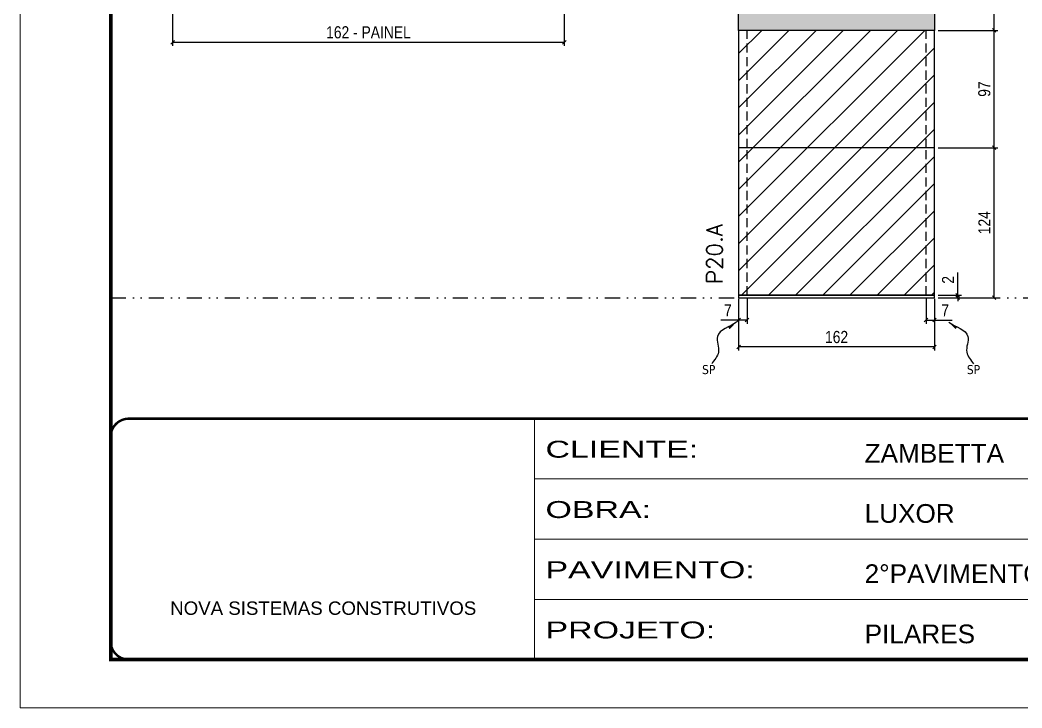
# Model space of a CAD drawing. Extents: x 14400 to 24104, y -21631 to 6985.
# Drawn here: x 16012 to 16841, y -957 to -388 of the extents above; entities that cross this region are included whole.
import ezdxf

# ---------------------------------------------------------------- set-up
doc = ezdxf.new("R2010")
doc.units = 0
for name, pattern in [('CONTINUO', [0]), ('DASHED', [0.75, 0.5, -0.25]), ('DIVIDE2', [0.625, 0.25, -0.125, 0, -0.125, 0, -0.125]), ('HIDDEN', [0.375, 0.25, -0.125])]:
    doc.linetypes.add(name, pattern=pattern)
for name, color, linetype in [('COTA', 241, 'Continuous'), ('Nível', 160, 'Continuous'), ('Painéis', 200, 'Continuous'), ('SARR_2.2x7', 40, 'Continuous'), ('texto', 7, 'Continuous')]:
    doc.layers.add(name, color=color, linetype=linetype)
for name, color, linetype, lineweight in [('Folhas', 255, 'Continuous', 9), ('Hachura', 251, 'Continuous', 9), ('SARRAFO DE PRESSAO', 251, 'DASHED', 9), ('Texto Seção', 7, 'Continuous', 15)]:
    doc.layers.add(name, color=color, linetype=linetype, lineweight=lineweight)
doc.styles.add('ARIAL', font='arial.ttf')
doc.styles.add('COTA TECNICA', font='techl___.ttf', dxfattribs={"height": 10})
doc.styles.add('COTA TECNICA 2X', font='techl___.ttf', dxfattribs={"height": 10})
doc.styles.add('COTA TECNICA-50', font='techl___.ttf', dxfattribs={"height": 10})
doc.styles.add('REGUA-120', font='ROMANS.shx', dxfattribs={"height": 15})
doc.styles.get("Standard").update_dxf_attribs({"font": 'arial.ttf'})
doc.styles.add('Tecnologia', font='')
doc.styles.get('Tecnologia').set_extended_font_data('Forgotten Futurist')
doc.dimstyles.new('COTA PAINEL-50', dxfattribs={"dimtxt": 10, "dimasz": 3, "dimexe": 3, "dimexo": 3, "dimgap": 3, "dimtad": 1, "dimdec": 1, "dimzin": 12, "dimdsep": 46, "dimtxsty": 'COTA TECNICA-50', "dimblk1": 'OBLIQUE', "dimblk2": 'OBLIQUE', "dimsah": 1, "dimcen": 0.9, "dimclrd": 4, "dimclre": 4, "dimclrt": 240, "dimadec": 1, "dimazin": 3, "dimtfac": 1, "dimtdec": 1, "dimtmove": 0, "dimatfit": 3, "dimfxl": 1, "dimtolj": 1, "dimtzin": 12, "dimarcsym": 0})
doc.dimstyles.new('PAINEL', dxfattribs={"dimtxt": 10, "dimasz": 3, "dimexe": 3, "dimexo": 3, "dimgap": 3, "dimtad": 1, "dimdec": 1, "dimzin": 12, "dimdsep": 46, "dimtxsty": 'COTA TECNICA', "dimblk1": 'OBLIQUE', "dimblk2": 'OBLIQUE', "dimsah": 1, "dimcen": 0.9, "dimclrd": 4, "dimclre": 4, "dimclrt": 240, "dimadec": 1, "dimazin": 3, "dimtfac": 1, "dimtdec": 1, "dimtmove": 0, "dimatfit": 3, "dimfxl": 1, "dimtolj": 1, "dimtzin": 12, "dimarcsym": 0})
doc.dimstyles.new('SECAO PILAR', dxfattribs={"dimtxt": 10, "dimasz": 3, "dimexe": 3, "dimexo": 3, "dimgap": 3, "dimtad": 1, "dimdec": 1, "dimlfac": 0.5, "dimzin": 12, "dimdsep": 46, "dimtxsty": 'COTA TECNICA 2X', "dimblk1": 'OBLIQUE', "dimblk2": 'OBLIQUE', "dimsah": 1, "dimcen": 0.9, "dimclrd": 256, "dimclre": 256, "dimclrt": 256, "dimadec": 1, "dimazin": 3, "dimtfac": 1, "dimtdec": 1, "dimtmove": 0, "dimatfit": 3, "dimfxl": 1, "dimtolj": 1, "dimtzin": 12, "dimarcsym": 0})
doc.dimstyles.get("Standard").update_dxf_attribs({"dimtxt": 0.18, "dimasz": 0.18, "dimexe": 0.18, "dimexo": 0.0625, "dimgap": 0.09, "dimtad": 0, "dimtih": 1, "dimtoh": 1, "dimdec": 4, "dimzin": 0, "dimdsep": 46, "dimtxsty": 'Standard', "dimcen": 0.09, "dimadec": 0, "dimazin": 0, "dimtfac": 1, "dimtdec": 4, "dimtofl": 0, "dimtmove": 0, "dimatfit": 3, "dimfxl": 1, "dimtolj": 1, "dimtzin": 0, "dimarcsym": 0})

# ---------------------------------------------------------------- blocks, each defined once
blk = doc.blocks.new('9999999999')
at = {"color": 30, "linetype": 'CONTINUO'}
for p, q in [((98564.56, 34230.21), (98564.56, 34429.45)), ((98564.56, 34379.64), (99583.98, 34379.64)), ((98564.56, 34329.83), (99487.98, 34329.83)), ((98564.56, 34280.02), (99487.98, 34280.02))]:
    blk.add_line(p, q, dxfattribs=at)
at = {"color": 30, "linetype": 'CONTINUO', "const_width": 2}
blk.add_lwpolyline([(99583.98, 34230.21), (99583.98, 34414.45, 0.414214), (99568.98, 34429.45), (98228.98, 34429.45, 0.414214), (98213.98, 34414.45), (98213.98, 34245.21, 0.414214), (98228.98, 34230.21), (99583.98, 34230.21)], format="xyb", dxfattribs=at)
at = {"layer": 'Folhas'}
blk.add_lwpolyline([(98138.98, 34190.21), (99623.98, 34190.21), (99623.98, 35240.21), (98138.98, 35240.21)], close=True, dxfattribs=at)
at = {"layer": 'Folhas', "color": 30, "const_width": 3}
blk.add_lwpolyline([(98213.98, 34230.21), (99583.98, 34230.21), (99583.98, 35200.21), (98213.98, 35200.21)], close=True, dxfattribs=at)
at = {"color": 7, "linetype": 'Continuous', "ltscale": 5, "style": 'ARIAL'}
for s, height, p in [('ZAMBETTA', 15.483, (98837.68, 34393.13)), ('LUXOR', 15.483, (98837.68, 34343.32)), ('2°PAVIMENTO - 1°ETAPA', 15.4829, (98837.68, 34293.51)), ('NOVA SISTEMAS CONSTRUTIVOS', 11.0592, (98263.19, 34267.21)), ('PILARES', 15.483, (98837.68, 34243.7))]:
    blk.add_text(s, height=height, dxfattribs=at).set_placement(p)
at = {"layer": 'Folhas', "color": 7, "style": 'Tecnologia', "width": 1.5}
for s, p in [('CLIENTE:', (98573.65, 34397.17)), ('OBRA:', (98573.65, 34347.31)), ('PAVIMENTO:', (98573.65, 34297.5)), ('PROJETO:', (98573.65, 34247.69))]:
    blk.add_text(s, height=14, dxfattribs=at).set_placement(p)
blk = doc.blocks.new('_Oblique')
at = {"color": 0, "linetype": 'ByBlock', "lineweight": -2}
blk.add_line((-0.5, -0.5), (0.5, 0.5), dxfattribs=at)
blk = doc.blocks.new('*D1164')
at = {"layer": 'COTA', "lineweight": -2, "transparency": 16777216}
for p, q in [((16138.19, -320.97), (16138.19, -409.14)), ((16462.19, -320.93), (16462.19, -409.14)), ((16138.19, -406.14), (16462.19, -406.14))]:
    blk.add_line(p, q, dxfattribs=at)
at = {"layer": 'Defpoints', "color": 0, "transparency": 16777216}
for p in [(16138.19, -317.97), (16462.19, -317.93), (16462.19, -406.14)]:
    blk.add_point(p, dxfattribs=at)
at = {"layer": 'COTA', "lineweight": -2, "transparency": 16777216, "xscale": 3, "yscale": 3, "zscale": 3, "rotation": 180}
blk.add_blockref('_Oblique', (16138.19, -406.14), dxfattribs=at)
at = {"layer": 'COTA', "lineweight": -2, "transparency": 16777216, "xscale": 3, "yscale": 3, "zscale": 3}
blk.add_blockref('_Oblique', (16462.19, -406.14), dxfattribs=at)
at = {"layer": 'COTA', "transparency": 16777216, "insert": (16300.19, -398.03), "char_height": 10, "attachment_point": 5, "style": 'COTA TECNICA 2X'}
blk.add_mtext('\\A1;162 - PAINEL', dxfattribs=at)
blk = doc.blocks.new('*D2028')
at = {"layer": 'COTA', "color": 4, "lineweight": -2, "transparency": 16777216}
for p, q in [((16606.46, -618.44), (16606.46, -661.12)), ((16768.46, -618.44), (16768.46, -661.12)), ((16768.46, -658.12), (16606.46, -658.12))]:
    blk.add_line(p, q, dxfattribs=at)
at = {"layer": 'Defpoints', "color": 0, "transparency": 16777216}
for p in [(16606.46, -615.44), (16768.46, -615.44), (16606.46, -658.12)]:
    blk.add_point(p, dxfattribs=at)
at = {"layer": 'COTA', "color": 4, "lineweight": -2, "transparency": 16777216, "xscale": 3, "yscale": 3, "zscale": 3, "rotation": 180}
blk.add_blockref('_Oblique', (16606.46, -658.12), dxfattribs=at)
at = {"layer": 'COTA', "color": 4, "lineweight": -2, "transparency": 16777216, "xscale": 3, "yscale": 3, "zscale": 3}
blk.add_blockref('_Oblique', (16768.46, -658.12), dxfattribs=at)
at = {"layer": 'COTA', "color": 240, "transparency": 16777216, "insert": (16687.46, -650.02), "char_height": 10, "attachment_point": 5, "style": 'COTA TECNICA'}
blk.add_mtext('\\A1;162', dxfattribs=at)
blk = doc.blocks.new('*D2029')
at = {"layer": 'COTA', "color": 4, "lineweight": -2, "transparency": 16777216}
for p, q in [((16761.46, -618.44), (16761.46, -638.95)), ((16768.46, -620.44), (16768.46, -638.95)), ((16761.46, -635.95), (16768.46, -635.95)), ((16768.46, -635.95), (16783.19, -635.95))]:
    blk.add_line(p, q, dxfattribs=at)
at = {"layer": 'Defpoints', "color": 0, "transparency": 16777216}
for p in [(16761.46, -615.44), (16768.46, -617.44), (16768.46, -635.95)]:
    blk.add_point(p, dxfattribs=at)
at = {"layer": 'COTA', "color": 4, "lineweight": -2, "transparency": 16777216, "xscale": 3, "yscale": 3, "zscale": 3, "rotation": 180}
blk.add_blockref('_Oblique', (16761.46, -635.95), dxfattribs=at)
at = {"layer": 'COTA', "color": 4, "lineweight": -2, "transparency": 16777216, "xscale": 3, "yscale": 3, "zscale": 3}
blk.add_blockref('_Oblique', (16768.46, -635.95), dxfattribs=at)
at = {"layer": 'COTA', "color": 240, "transparency": 16777216, "insert": (16777.32, -627.88), "char_height": 10, "attachment_point": 5, "style": 'COTA TECNICA-50'}
blk.add_mtext('\\A1;7', dxfattribs=at)
blk = doc.blocks.new('*D2030')
at = {"layer": 'COTA', "color": 4, "lineweight": -2, "transparency": 16777216}
for p, q in [((16606.46, -620.44), (16606.46, -638.95)), ((16613.46, -618.44), (16613.46, -638.95)), ((16606.46, -635.95), (16591.72, -635.95)), ((16613.46, -635.95), (16606.46, -635.95))]:
    blk.add_line(p, q, dxfattribs=at)
at = {"layer": 'Defpoints', "color": 0, "transparency": 16777216}
for p in [(16606.46, -617.44), (16613.46, -615.44), (16606.46, -635.95)]:
    blk.add_point(p, dxfattribs=at)
at = {"layer": 'COTA', "color": 4, "lineweight": -2, "transparency": 16777216, "xscale": 3, "yscale": 3, "zscale": 3, "rotation": 180}
blk.add_blockref('_Oblique', (16606.46, -635.95), dxfattribs=at)
at = {"layer": 'COTA', "color": 4, "lineweight": -2, "transparency": 16777216, "xscale": 3, "yscale": 3, "zscale": 3}
blk.add_blockref('_Oblique', (16613.46, -635.95), dxfattribs=at)
at = {"layer": 'COTA', "color": 240, "transparency": 16777216, "insert": (16597.59, -627.88), "char_height": 10, "attachment_point": 5, "style": 'COTA TECNICA-50'}
blk.add_mtext('\\A1;7', dxfattribs=at)
blk = doc.blocks.new('*D2043')
at = {"layer": 'COTA', "color": 4, "linetype": 'ByBlock', "lineweight": -2, "transparency": 16777216}
for p, q in [((16771.46, -493.44), (16820.82, -493.44)), ((16817.82, -617.44), (16817.82, -493.44)), ((16771.46, -617.44), (16820.82, -617.44))]:
    blk.add_line(p, q, dxfattribs=at)
at = {"layer": 'Defpoints', "color": 0, "linetype": 'ByBlock', "transparency": 16777216}
for p in [(16768.46, -493.44), (16817.82, -493.44), (16768.46, -617.44)]:
    blk.add_point(p, dxfattribs=at)
at = {"layer": 'COTA', "color": 4, "linetype": 'ByBlock', "lineweight": -2, "transparency": 16777216, "xscale": 3, "yscale": 3, "zscale": 3}
for p, rotation in [((16817.82, -493.44), 90), ((16817.82, -617.44), 270)]:
    blk.add_blockref('_Oblique', p, dxfattribs=dict(at, rotation=rotation))
at = {"layer": 'COTA', "color": 240, "linetype": 'ByBlock', "transparency": 16777216, "insert": (16809.75, -555.44), "char_height": 10, "attachment_point": 5, "rotation": 90, "style": 'COTA TECNICA'}
blk.add_mtext('\\A1;124', dxfattribs=at)
blk = doc.blocks.new('*D2031')
at = {"layer": 'COTA', "color": 4, "lineweight": -2, "transparency": 16777216}
for p, q in [((16787.71, -615.44), (16787.71, -596.64)), ((16771.46, -615.44), (16790.71, -615.44)), ((16771.46, -617.44), (16790.71, -617.44)), ((16787.71, -617.44), (16787.71, -615.44)), ((16787.71, -617.44), (16787.71, -620.44))]:
    blk.add_line(p, q, dxfattribs=at)
at = {"layer": 'Defpoints', "color": 0, "transparency": 16777216}
for p in [(16768.46, -615.44), (16768.46, -617.44), (16787.71, -617.44)]:
    blk.add_point(p, dxfattribs=at)
at = {"layer": 'COTA', "color": 4, "lineweight": -2, "transparency": 16777216, "xscale": 3, "yscale": 3, "zscale": 3}
for p, rotation in [((16787.71, -615.44), 270), ((16787.71, -617.44), 90)]:
    blk.add_blockref('_Oblique', p, dxfattribs=dict(at, rotation=rotation))
at = {"layer": 'COTA', "color": 240, "transparency": 16777216, "insert": (16779.71, -602.69), "char_height": 10, "attachment_point": 5, "rotation": 90, "style": 'COTA TECNICA-50'}
blk.add_mtext('\\A1;2', dxfattribs=at)
blk = doc.blocks.new('*D2044')
at = {"layer": 'COTA', "color": 4, "linetype": 'ByBlock', "lineweight": -2, "transparency": 16777216}
for p, q in [((16771.46, -493.44), (16820.82, -493.44)), ((16817.82, -617.44), (16817.82, -493.44)), ((16771.46, -617.44), (16820.82, -617.44))]:
    blk.add_line(p, q, dxfattribs=at)
at = {"layer": 'Defpoints', "color": 0, "linetype": 'ByBlock', "transparency": 16777216}
for p in [(16768.46, -493.44), (16817.82, -493.44), (16768.46, -617.44)]:
    blk.add_point(p, dxfattribs=at)
at = {"layer": 'COTA', "color": 4, "linetype": 'ByBlock', "lineweight": -2, "transparency": 16777216, "xscale": 3, "yscale": 3, "zscale": 3}
for p, rotation in [((16817.82, -493.44), 90), ((16817.82, -617.44), 270)]:
    blk.add_blockref('_Oblique', p, dxfattribs=dict(at, rotation=rotation))
at = {"layer": 'COTA', "color": 240, "linetype": 'ByBlock', "transparency": 16777216, "insert": (16809.75, -555.44), "char_height": 10, "attachment_point": 5, "rotation": 90, "style": 'COTA TECNICA'}
blk.add_mtext('\\A1;124', dxfattribs=at)
blk = doc.blocks.new('*D2045')
at = {"layer": 'COTA', "color": 4, "lineweight": -2, "transparency": 16777216}
for p, q in [((16771.46, -396.44), (16820.82, -396.44)), ((16817.82, -493.44), (16817.82, -396.44)), ((16771.46, -493.44), (16820.82, -493.44))]:
    blk.add_line(p, q, dxfattribs=at)
at = {"layer": 'Defpoints', "color": 0, "transparency": 16777216}
for p in [(16768.46, -396.44), (16817.82, -396.44), (16768.46, -493.44)]:
    blk.add_point(p, dxfattribs=at)
at = {"layer": 'COTA', "color": 4, "lineweight": -2, "transparency": 16777216, "xscale": 3, "yscale": 3, "zscale": 3}
for p, rotation in [((16817.82, -396.44), 90), ((16817.82, -493.44), 270)]:
    blk.add_blockref('_Oblique', p, dxfattribs=dict(at, rotation=rotation))
at = {"layer": 'COTA', "color": 240, "transparency": 16777216, "insert": (16809.72, -444.94), "char_height": 10, "attachment_point": 5, "rotation": 90, "style": 'COTA TECNICA'}
blk.add_mtext('\\A1;97', dxfattribs=at)
blk = doc.blocks.new('*D2052')
at = {"layer": 'COTA', "color": 4, "lineweight": -2, "transparency": 16777216}
for p, q in [((16771.46, -329.44), (16820.82, -329.44)), ((16817.82, -396.44), (16817.82, -329.44)), ((16771.46, -396.44), (16820.82, -396.44))]:
    blk.add_line(p, q, dxfattribs=at)
at = {"layer": 'Defpoints', "color": 0, "transparency": 16777216}
for p in [(16768.46, -329.44), (16817.82, -329.44), (16768.46, -396.44)]:
    blk.add_point(p, dxfattribs=at)
at = {"layer": 'COTA', "color": 4, "lineweight": -2, "transparency": 16777216, "xscale": 3, "yscale": 3, "zscale": 3}
for p, rotation in [((16817.82, -329.44), 90), ((16817.82, -396.44), 270)]:
    blk.add_blockref('_Oblique', p, dxfattribs=dict(at, rotation=rotation))
at = {"layer": 'COTA', "color": 240, "transparency": 16777216, "insert": (16809.72, -362.94), "char_height": 10, "attachment_point": 5, "rotation": 90, "style": 'COTA TECNICA'}
blk.add_mtext('\\A1;67', dxfattribs=at)

msp = doc.modelspace()

# ---------------------------------------------------------------- hatches: boundary and pattern name
at = {"layer": 'COTA'}
h = msp.add_hatch(dxfattribs=at)
h.set_pattern_fill('AR-CONC', color=256, scale=0.03)
h.set_pattern_definition([(50, (1598.5, 0), (5.4655401, -0.4781726), [0.5715, -6.2865]), (355, (1598.5, 0), (-1.0573026, 5.7317054), [0.4572, -5.0292175]), (100.451445, (1598.9555, -0.04), (4.4082374, 5.2535326), [0.4857003, -5.3427073]), (46.1842, (1598.5, 1.524), (8.1323712, -1.2612698), [0.85725, -9.42975]), (96.63556, (1599.178, 1.419), (7.122124, 7.4227837), [0.7285507, -8.0140682]), (351.18415, (1598.5, 1.524), (7.122124, 7.4227837), [0.685799, -7.543792]), (21, (1599.262, 1.143), (4.5484317, -3.067956), [0.5715, -6.2865]), (326, (1599.262, 1.143), (1.8540609, 5.525639), [0.4572, -5.0292]), (71.451445, (1599.641, 0.8873), (6.4024926, 2.457683), [0.4857003, -5.3426981]), (37.5, (1598.5, 0), (0.0926581, 2.53665117), [0, -4.96824, 0, -5.1054, 0, -5.04825]), (7.5, (1598.5, 0), (2.00458988, 3.00541724), [0, -2.91084, 0, -4.85394, 0, -1.92405]), (327.5, (1596.8007, 0), (4.06771786, -0.17186232), [0, -1.905, 0, -5.9436, 0, -7.8867]), (317.5, (1596.0387, 0), (4.4438754, 0.7627947), [0, -2.4765, 0, -3.94716, 0, -5.6007])])
h.paths.add_polyline_path([(16768.46, -329.44), (16606.46, -329.44), (16606.46, -396.44), (16768.46, -396.44)])
at = {"layer": 'Hachura', "linetype": 'ByBlock'}
h = msp.add_hatch(dxfattribs=at)
h.set_pattern_fill('ANSI31', color=256, scale=5)
h.set_pattern_definition([(45, (1598.5, 0), (-11.22532, 11.22532), [])])
h.paths.add_polyline_path([(16768.46, -396.44), (16606.46, -396.44), (16606.46, -493.44), (16768.46, -493.44)])
h.paths.add_polyline_path([(16768.46, -493.44), (16606.46, -493.44), (16606.46, -615.44), (16768.46, -615.44)])
h.paths.add_polyline_path([(17051.08, -493.44), (16889.08, -493.44), (16889.08, -615.44), (17051.08, -615.44)])
h.paths.add_polyline_path([(17051.08, -396.44), (16889.08, -396.44), (16889.08, -493.44), (17051.08, -493.44)])

# ---------------------------------------------------------------- linework, layer by layer
at = {"layer": 'COTA'}
for p, q in [((16606.46, -396.44), (16606.46, -329.44)), ((16768.46, -329.44), (16768.46, -396.44))]:
    msp.add_line(p, q, dxfattribs=at)
at = {"layer": 'Nível', "color": 4, "linetype": 'DIVIDE2', "ltscale": 50}
msp.add_line((16086.97, -617.44), (17456.97, -617.44), dxfattribs=at)
at = {"layer": 'Painéis'}
for p, q in [((16606.46, -396.44), (16606.46, -615.44)), ((16768.46, -396.44), (16606.46, -396.44)), ((16768.46, -615.44), (16768.46, -396.44)), ((16768.46, -493.44), (16606.46, -493.44)), ((16606.46, -615.44), (16768.46, -615.44))]:
    msp.add_line(p, q, dxfattribs=at)
msp.add_lwpolyline([(16768.46, -615.44), (16606.46, -615.44), (16606.46, -617.44), (16768.46, -617.44)], close=True, dxfattribs=at)
at = {"layer": 'SARR_2.2x7', "linetype": 'HIDDEN', "ltscale": 30}
for p, q in [((16613.46, -493.44), (16613.46, -396.44)), ((16761.46, -493.44), (16761.46, -396.44)), ((16613.46, -615.44), (16613.46, -493.44)), ((16761.46, -615.44), (16761.46, -493.44))]:
    msp.add_line(p, q, dxfattribs=at)

# ---------------------------------------------------------------- block references
at = {"layer": 'SARRAFO DE PRESSAO', "color": 6, "linetype": 'ByBlock'}
msp.add_blockref('9999999999', (-82127.01, -35146.93), dxfattribs=at)

# ---------------------------------------------------------------- texts
at = {"layer": 'texto', "color": 0, "char_height": 7.5, "attachment_point": 5}
for insert in [(16581.68, -676.93), (16800.7, -676.93)]:
    msp.add_mtext('{\\fTahoma|b0|i0|c0|p34;\\C4;SP}', dxfattribs=dict(at, insert=insert))
at = {"layer": 'Texto Seção', "insert": (16592.96, -606.19), "char_height": 13, "width": 285.3299, "attachment_point": 7, "rotation": 90, "style": 'REGUA-120'}
msp.add_mtext('\\pt26;P20.A', dxfattribs=at)

# ---------------------------------------------------------------- dimensions: what is measured, and where the dimension line sits
at = {"layer": 'COTA'}
dim = msp.add_linear_dim(base=(16462.19, -406.14), p1=(16138.19, -317.97), p2=(16462.19, -317.93), text='<> - PAINEL', dimstyle='SECAO PILAR', dxfattribs=at)
dim.commit()
dim.dimension.update_dxf_attribs({"geometry": '*D1164', "text_midpoint": (16300.19, -398.03)})
for base, p1, p2, angle, dimstyle, picture, middle in [((16817.82, -329.44), (16768.46, -396.44), (16768.46, -329.44), 90, 'PAINEL', '*D2052', (16809.72, -362.94)), ((16817.82, -396.44), (16768.46, -493.44), (16768.46, -396.44), 90, 'PAINEL', '*D2045', (16809.72, -444.94)), ((16606.46, -635.95), (16613.46, -615.44), (16606.46, -617.44), 180, 'COTA PAINEL-50', '*D2030', (16597.59, -627.88))]:
    dim = msp.add_linear_dim(base=base, p1=p1, p2=p2, angle=angle, dimstyle=dimstyle, dxfattribs=at)
    dim.commit()
    dim.dimension.update_dxf_attribs({"geometry": picture, "text_midpoint": middle})
at = {"layer": 'COTA', "linetype": 'ByBlock'}
for picture in ['*D2043', '*D2044']:
    dim = msp.add_aligned_dim(p1=(16768.46, -617.44), p2=(16768.46, -493.44), distance=-49.37, dimstyle='PAINEL', dxfattribs=at)
    dim.commit()
    dim.dimension.update_dxf_attribs({"geometry": picture, "text_midpoint": (16809.75, -555.44)})
at = {"layer": 'COTA'}
dim = msp.add_linear_dim(base=(16787.71, -617.44), p1=(16768.46, -615.44), p2=(16768.46, -617.44), angle=90, dimstyle='COTA PAINEL-50', dxfattribs=at)
dim.commit()
dim.dimension.update_dxf_attribs({"geometry": '*D2031', "text_midpoint": (16787.71, -602.69), "dimtype": 160})
dim = msp.add_linear_dim(base=(16606.46, -658.12), p1=(16768.46, -615.44), p2=(16606.46, -615.44), angle=180, dimstyle='PAINEL', override={"dimarcsym": 2}, dxfattribs=at)
dim.commit()
dim.dimension.update_dxf_attribs({"geometry": '*D2028', "text_midpoint": (16687.46, -650.02)})
dim = msp.add_linear_dim(base=(16768.46, -635.95), p1=(16761.46, -615.44), p2=(16768.46, -617.44), dimstyle='COTA PAINEL-50', dxfattribs=at)
dim.commit()
dim.dimension.update_dxf_attribs({"geometry": '*D2029', "text_midpoint": (16777.32, -627.88)})

# ---------------------------------------------------------------- leaders
at = {"layer": 'COTA', "path_type": 1}
for points in [[(16604.63, -637.62), (16588.84, -649.46), (16589.77, -662.46), (16584.21, -672.24)], [(16780.28, -637.62), (16796.07, -649.46), (16795.14, -662.46), (16800.7, -672.24)]]:
    msp.add_leader(points, dimstyle='Standard', override={"dimasz": 8}, dxfattribs=at)

doc.saveas('drawing.dxf')
